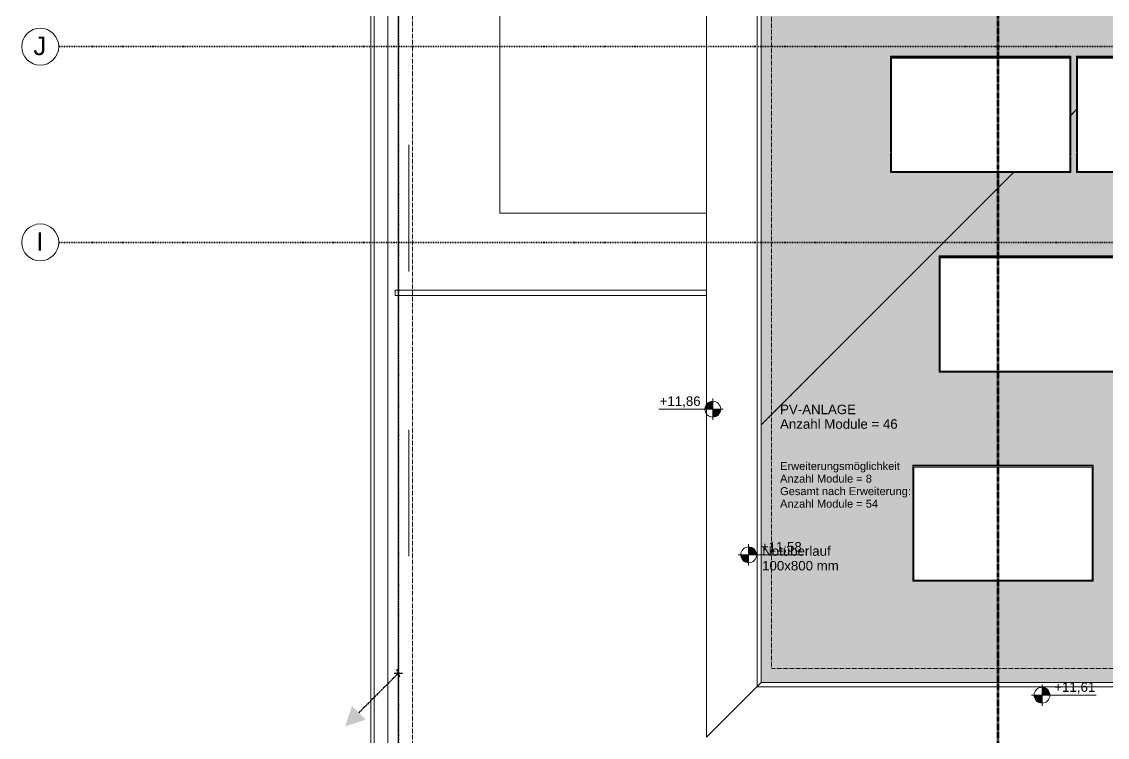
# Model space of a CAD drawing. Header units: millimetres. Extents: x -16605 to 28644, y -13270 to 28283.
# Drawn here: x -15518 to -5227, y 1589 to 8372 of the extents above; entities that cross this region are included whole.
import ezdxf
from ezdxf.enums import TextEntityAlignment as Align

# ---------------------------------------------------------------- set-up
doc = ezdxf.new("R2010")
doc.units = ezdxf.units.MM
for name, pattern in [('ACAD_ISO08W100', [36, 24, -3, 6, -3]), ('Achse', [0.009, 0.005, -0.002, 0, -0.002]), ('Strich', [0.00635, 0.003175, -0.003175]), ('Strich Punkt Mittel', [0.015875, 0.00635, -0.004763, 0, -0.004763]), ('Verdeckt', [0.003, 0.002, -0.001]), ('Verdeckt Oben', [0.00225, 0.0015, -0.00075]), ('Verdeckt Unten', [0.005, 0.003, -0.002])]:
    doc.linetypes.add(name, pattern=pattern)
for name, color, linetype, lineweight in [('A-ROOF-PATT', 132, 'Continuous', 13), ('A_2D', 7, 'Continuous', 5), ('A_Beschriftung_', 7, 'Continuous', 9), ('A_Dach', 7, 'Continuous', 13), ('A_Decken', 8, 'Continuous', 13), ('A_Fenster', 7, 'Continuous', 13), ('A_Gelaender', 7, 'Continuous', 13), ('A_Raeume', 7, 'Continuous', 13), ('A_Raeume_', 7, 'Continuous', 5), ('A_Raster_', 1, 'Continuous', 9), ('A_Waende', 7, 'Continuous', 13), ('G-ANNO-DIMS_', 111, 'Continuous', 9), ('G-ANNO-SYMB_', 111, 'Continuous', 9), ('Text', 250, 'Continuous', 9)]:
    doc.layers.add(name, color=color, linetype=linetype, lineweight=lineweight)
doc.layers.add('E_ERDUNG', color=150, linetype='ACAD_ISO08W100', true_color=0x0f87ff)
doc.styles.add('Arial', font='arial.ttf', dxfattribs={"height": 0.175})
doc.styles.add('Arial_1', font='arial.ttf', dxfattribs={"height": 0.09})
doc.styles.add('Arial_4', font='arial.ttf', dxfattribs={"height": 0.075})
doc.styles.add('ET_LEGENDE - Wohnung$0$ROMANS', font='romans.shx', dxfattribs={"width": 0.6})

# ---------------------------------------------------------------- blocks, each defined once
blk = doc.blocks.new('Typ des oberen Holms - Oberer Geländerholm_Innen_-3410094-263_PP_DDS_BT1')
at = {"layer": 'A_Gelaender', "lineweight": 5}
blk.add_line((7.693, 87.788), (7.693, 70.848), dxfattribs=at)
blk = doc.blocks.new('Typ des oberen Holms - Oberer Geländerholm_Innen_-V4-263_PP_DDS_BT1')
at = {"layer": 'A_Gelaender', "lineweight": 5}
blk.add_line((7.693, 70.848), (7.693, 87.788), dxfattribs=at)
blk = doc.blocks.new('Typ des oberen Holms - Oberer Geländerholm_Innen_-3757592-263_PP_DDS_BT1')
at = {"layer": 'A_Gelaender', "lineweight": 5}
for p, q in [((7.893, 77.887), (7.893, 77.937)), ((7.893, 77.937), (10.843, 77.937)), ((10.843, 77.887), (7.893, 77.887))]:
    blk.add_line(p, q, dxfattribs=at)
blk = doc.blocks.new('Typ des oberen Holms - Oberer Geländerholm_Innen_-V11-263_PP_DDS_BT1')
at = {"layer": 'A_Gelaender', "lineweight": 5}
for p, q in [((7.893, 77.937), (7.893, 77.887)), ((7.893, 77.937), (10.843, 77.937)), ((7.893, 77.887), (10.843, 77.887))]:
    blk.add_line(p, q, dxfattribs=at)
blk = doc.blocks.new('Fens_1tlg_OL - DF_OL_DK_1120x2400-V16-263_PP_DDS_BT1')
at = {"layer": 'A_Fenster', "linetype": 'Verdeckt Oben', "lineweight": 5}
for p, q in [((-0.525, 0.1), (0.525, 0.1)), ((-0.6, -0.1), (0.6, -0.1)), ((-0.6, -0.1), (0.6, -0.1))]:
    blk.add_line(p, q, dxfattribs=at)
blk = doc.blocks.new('Basiswand _ Attika_BLE_0340_0100 - ___-7444911-263_PP_DDS_BT1')
at = {"layer": 'A_Waende'}
for p in [(10.843, 73.698), (38.963, 74.218)]:
    blk.add_line(p, (11.363, 74.218), dxfattribs=at)
blk = doc.blocks.new('Basiswand _ Attika_BLE_0340_0100 - ___-7444962-263_PP_DDS_BT1')
at = {"layer": 'A_Waende'}
for p, q in [((10.843, 85.458), (11.363, 84.938)), ((10.843, 73.698), (10.843, 85.458)), ((11.363, 74.218), (11.363, 84.938)), ((11.363, 74.218), (10.843, 73.698))]:
    blk.add_line(p, q, dxfattribs=at)
blk = doc.blocks.new('Allg_Sollarkollektor - Allg_Sollarkollektor-8320967-263_PP_DDS_BT1')
at = {"layer": 'A_2D', "lineweight": 13}
for p, q in [((-0.855, 0.555), (-0.855, -0.537)), ((0.855, 0.555), (-0.855, 0.555)), ((-0.845, 0.545), (-0.845, -0.527)), ((0.845, 0.545), (-0.845, 0.545)), ((-0.845, 0.545), (0.845, 0.545)), ((-0.845, -0.527), (-0.845, 0.545)), ((0.845, -0.527), (0.845, 0.545)), ((0.845, 0.545), (0.845, -0.527)), ((0.855, -0.537), (0.855, 0.555)), ((-0.855, -0.537), (0.855, -0.537)), ((-0.855, -0.537), (-0.855, -0.546)), ((0.855, -0.546), (-0.855, -0.546)), ((-0.845, -0.527), (0.845, -0.527)), ((0.845, -0.527), (-0.845, -0.527)), ((0.855, -0.537), (0.855, -0.546))]:
    blk.add_line(p, q, dxfattribs=at)
blk = doc.blocks.new('Allg_Sollarkollektor - Allg_Sollarkollektor-V22-263_PP_DDS_BT1')
at = {"layer": 'A_2D', "color": 8, "linetype": 'Strich', "lineweight": 13}
for p, q in [((-0.855, 0.555), (-0.855, -0.537)), ((0.855, 0.555), (-0.855, 0.555)), ((-0.845, 0.545), (-0.845, -0.527)), ((0.845, 0.545), (-0.845, 0.545)), ((-0.845, 0.545), (0.845, 0.545)), ((-0.845, -0.527), (-0.845, 0.545)), ((0.845, -0.527), (0.845, 0.545)), ((0.845, 0.545), (0.845, -0.527)), ((0.855, -0.537), (0.855, 0.555)), ((-0.855, -0.537), (0.855, -0.537)), ((-0.855, -0.537), (-0.855, -0.546)), ((0.855, -0.546), (-0.855, -0.546)), ((-0.845, -0.527), (0.845, -0.527)), ((0.845, -0.527), (-0.845, -0.527)), ((0.855, -0.537), (0.855, -0.546))]:
    blk.add_line(p, q, dxfattribs=at)
blk = doc.blocks.new('Raster - BS_Achse-112124-263_PP_DDS_BT1')
at = {"layer": 'A_Beschriftung_'}
blk.add_circle((0, 0), 0.0035, dxfattribs=at)
blk = doc.blocks.new('Höhenkoten - 018-55641-263_PP_DDS_BT1')
at = {"layer": 'G-ANNO-DIMS_'}
h = blk.add_hatch(color=256, dxfattribs=at)
edge = h.paths.add_edge_path()
edge.add_line((0, 0), (0, -0.0015))
edge.add_arc((0, 0), 0.0015, 180, 270, ccw=False)
edge.add_line((-0.0015, 0), (0, 0))
h = blk.add_hatch(color=256, dxfattribs=at)
edge = h.paths.add_edge_path()
edge.add_line((0, 0), (0, 0.0015))
edge.add_arc((0, 0), 0.0015, 0, 90, ccw=False)
edge.add_line((0.0015, 0), (0, 0))
for p, q in [((-0.002, 0), (0.01024, 0)), ((0, 0), (0, 0.002)), ((0, 0), (0, -0.002))]:
    blk.add_line(p, q, dxfattribs=at)
blk.add_circle((0, 0), 0.0015, dxfattribs=at)
blk = doc.blocks.new('645645654')
at = {"layer": 'A-ROOF-PATT', "lineweight": 5, "true_color": 0x636466}
h = blk.add_hatch(dxfattribs=at)
h.set_pattern_fill('FP_1', color=251, style=0, pattern_type=2)
h.set_pattern_definition([(228.018, (0.16291, 0.254), (-2.0314528123, -2.2858083747), [0.03417, -3.383]), (184.971, (0.14005, 0.2286), (3.0474510622, 0.2540216987), [0.05863, -5.804]), (132.505, (0.08165, 0.22352), (2.5397709538, -2.7942768048), [0.04134, -4.093]), (267.274, (-0.01739, 0.16002), (0.2539551053, 5.07967014), [0.0534, -5.287]), (292.83, (-0.01993, 0.10668), (-1.2698152688, 3.0481018627), [0.05236, -5.184]), (357.273, (0.00038, 0.05842), (-5.0786668393, 0.253996185), [0.05339, -5.286]), (37.7, (0.05371, 0.05588), (-3.301035372, -2.5397783393), [0.07061, -6.99]), (72.259, (0.10958, 0.09906), (1.7776368311, 5.5880763064), [0.06667, -6.6]), (121.425, (0.1299, 0.16256), (-2.0316720819, 3.3020573153), [0.05358, -5.304]), (175.235, (0.10196, 0.20828), (2.7935534013, -0.254025948), [0.06116, -2.997]), (222.403, (0.04101, 0.21336), (-3.0471325378, -2.7937440326), [0.0791, -7.831]), (138.808, (0.23402, 0.15748), (-1.7773521685, 1.5237686836), [0.027, -2.673]), (171.468, (0.2137, 0.17526), (3.30117332, -0.5079492745), [0.05136, -5.084]), (225.006, (0.16291, 0.18288), (5.4e-06, -0.25399983), [0.03592, -0.32326]), (203.203, (0.14513, 0.21336), (1.269569378, 0.507931902), [0.01934, -1.915]), (291.797, (0.12736, 0.20574), (-0.253942868, 0.76200551), [0.02736, -1.34]), (30.969, (0.13752, 0.18034), (0.761847982, 0.508005658), [0.04443, -1.436]), (161.562, (0.17561, 0.2032), (0.50789886, -0.25399589), [0.03212, -0.77095]), (16.393, (-0.01993, 0.20574), (2.539188499, 0.7619239566), [0.045, -4.455]), (70.35, (0.02324, 0.21844), (-1.015826576, -2.7941218824), [0.03776, -3.738]), (293.194, (0.17561, 0.254), (-0.507732472, 1.269649148), [0.03869, -1.896]), (343.607, (0.19084, 0.21844), (-2.539188499, 0.7619239566), [0.045, -4.455]), (339.44, (-0.01993, 0.04826), (-1.269488031, 0.507910437), [0.0434, -2.126]), (294.771, (0.0207, 0.03302), (-1.269780434, 2.794053213), [0.03637, -3.6]), (66.806, (0.17815, 0), (0.507732472, 1.269649148), [0.03869, -1.896]), (17.357, (0.19338, 0.03556), (-3.3012399564, -1.015952889), [0.04257, -4.214]), (69.448, (0.05371, 0), (-0.507723815, -1.269562447), [0.0217, -2.148]), (101.308, (0.16291, 0), (-0.25393613, 1.01592937), [0.01295, -1.282]), (165.961, (0.16037, 0.0127), (0.761850388, -0.25399813), [0.05235, -0.99472]), (186.01, (0.10958, 0.0254), (2.5393647706, 0.253982649), [0.04852, -4.803]), (303.685, (0.13752, 0.15748), (-0.253946744, 0.50799749), [0.03663, -0.87912]), (353.156, (0.15783, 0.127), (4.317226918, -0.50799857), [0.06394, -6.33]), (60.95, (0.22132, 0.11938), (-1.016019282, -1.77837494), [0.02615, -2.589]), (90, (0.23402, 0.14224), (-0.25395, 0.254), [0.01524, -0.23876]), (120.251, (0.1045, 0.03302), (1.0159692298, -1.7783263712), [0.03528, -3.493]), (48.018, (0.08673, 0.0635), (2.0314528123, 2.2858083747), [0.06834, -3.349]), (0, (0.13244, 0.1143), (0.25395, 0.254), [0.06603, -0.18792]), (325.299, (0.19846, 0.1143), (-2.5394728662, 1.7780144784), [0.04016, -3.975]), (254.058, (0.23148, 0.09144), (-0.25403483, -1.016312904), [0.03698, -1.812]), (207.651, (0.22132, 0.05588), (-4.8252471042, -2.5401405645), [0.06021, -5.96]), (175.425, (0.16799, 0.02794), (-3.3012584247, 0.2540008469), [0.06369, -6.305])])
h.paths.add_polyline_path([(11.363, 76.66), (13.755, 79.053), (12.587, 79.053), (12.587, 80.153), (14.297, 80.153), (14.297, 79.594), (14.351, 79.649), (14.351, 80.153), (14.856, 80.153), (15.094, 80.392), (15.094, 80.542), (14.713, 80.922), (14.568, 80.922), (14.568, 81.067), (13.66, 81.976), (13.66, 80.922), (12.559, 80.922), (12.559, 82.632), (13.003, 82.632), (12.949, 82.687), (12.559, 82.687), (12.559, 83.076), (11.363, 84.273), (11.363, 77.018)])
h = blk.add_hatch(dxfattribs=at)
h.set_pattern_fill('FP_2', color=251, style=0, pattern_type=2)
h.set_pattern_definition([(228.007, (0.18288, 0.26012), (-2.0318916186, -2.2854183216), [0.03417, -3.383]), (184.969, (0.16002, 0.23473), (3.0484561691, 0.2540019391), [0.05864, -5.805]), (132.516, (0.1016, 0.22965), (2.5403073697, -2.7937891523), [0.04134, -4.093]), (267.273, (0.00254, 0.16616), (0.253996185, 5.0786668393), [0.05339, -5.286]), (292.838, (0, 0.11283), (-1.2698527249, 3.0470029274), [0.05235, -5.183]), (357.274, (0.02032, 0.06458), (-5.07967014, 0.2539551053), [0.0534, -5.287]), (37.689, (0.07366, 0.06204), (-3.3023081407, -2.5397638277), [0.07061, -6.991]), (72.252, (0.12954, 0.10522), (1.778005175, 5.5869097272), [0.06666, -6.599]), (121.435, (0.14986, 0.1687), (-2.0322483687, 3.3017026713), [0.05357, -5.304]), (175.237, (0.12192, 0.21441), (2.793562267, -0.253928434), [0.06117, -2.997]), (222.392, (0.06096, 0.21949), (-3.047668842, -2.7931589737), [0.0791, -7.831]), (138.82, (0.254, 0.16362), (-1.777671267, 1.5233964025), [0.027, -2.673]), (171.471, (0.23368, 0.1814), (3.3021888525, -0.5079247348), [0.05137, -5.085]), (224.994, (0.18288, 0.18902), (1.7e-06, -0.25395033), [0.03592, -0.32326]), (203.194, (0.1651, 0.21949), (1.269649148, 0.507732472), [0.01934, -1.915]), (291.805, (0.14732, 0.21187), (-0.25399169, 0.76185306), [0.02735, -1.34]), (30.959, (0.15748, 0.18648), (0.762001806, 0.507900117), [0.04443, -1.437]), (161.569, (0.19558, 0.20933), (0.50799946, -0.25394648), [0.03213, -0.77107]), (16.386, (0, 0.21187), (2.5402409495, 0.7618958376), [0.04501, -4.456]), (70.343, (0.04318, 0.22457), (-1.0158409634, -2.7930526678), [0.03775, -3.738]), (293.203, (0.19558, 0.26012), (-0.507931902, 1.269569378), [0.03868, -1.895]), (343.614, (0.21082, 0.22457), (-2.5402409495, 0.7618958376), [0.04501, -4.456]), (339.448, (0, 0.05443), (-1.269562447, 0.507723815), [0.0434, -2.127]), (294.779, (0.04064, 0.03919), (-1.270170545, 2.793875891), [0.03636, -3.6]), (66.797, (0.19812, 0.00618), (0.507931902, 1.269569378), [0.03868, -1.895]), (17.351, (0.21336, 0.04173), (-3.3023008244, -1.015905403), [0.04258, -4.215]), (69.44, (0.07366, 0.00618), (-0.507910437, -1.269488031), [0.0217, -2.148]), (101.312, (0.18288, 0.00618), (-0.25401686, 1.015909677), [0.01295, -1.282]), (165.966, (0.18034, 0.01887), (0.762001095, -0.25395347), [0.05236, -0.99489]), (186.008, (0.12954, 0.03157), (2.540368142, 0.2539986755), [0.04853, -4.804]), (303.695, (0.15748, 0.16362), (-0.25399657, 0.50789492), [0.03663, -0.87906]), (353.159, (0.1778, 0.13315), (4.3182463913, -0.5078916343), [0.06396, -6.332]), (60.941, (0.2413, 0.12553), (-1.015812906, -1.777341202), [0.02615, -2.589]), (90, (0.254, 0.1484), (-0.254, 0.25395), [0.01524, -0.23871]), (120.261, (0.12446, 0.03919), (1.015775651, -1.7772852853), [0.03528, -3.493]), (48.007, (0.10668, 0.06966), (2.0318916186, 2.2854183216), [0.06834, -3.349]), (0, (0.1524, 0.12045), (0.254, 0.25395), [0.06604, -0.18796]), (325.31, (0.21844, 0.12045), (-2.5398141737, 1.7775269018), [0.04016, -3.976]), (254.052, (0.25146, 0.0976), (-0.253856876, -1.015327533), [0.03698, -1.812]), (207.641, (0.2413, 0.06204), (-4.8256903689, -2.5392983613), [0.06021, -5.961]), (175.427, (0.18796, 0.03411), (-3.3022641056, 0.2539653403), [0.0637, -6.307])])
h.paths.add_polyline_path([(11.363, 74.218), (17.209, 74.218), (18.169, 75.178), (16.517, 75.178), (16.517, 76.279), (18.227, 76.279), (18.227, 75.236), (18.281, 75.29), (18.281, 76.279), (19.27, 76.279), (19.313, 76.322), (18.463, 77.173), (18.463, 77.16), (16.753, 77.16), (16.753, 78.26), (17.375, 78.26), (16.583, 79.053), (16.105, 79.053), (16.105, 79.531), (16.061, 79.575), (16.061, 79.053), (14.351, 79.053), (14.351, 79.649), (14.297, 79.594), (14.297, 79.053), (13.755, 79.053), (11.363, 76.66), (11.363, 74.259)])
h.paths.add_polyline_path([(14.51, 75.178), (12.8, 75.178), (12.8, 76.279), (14.51, 76.279), (14.51, 75.188)])
h.paths.add_polyline_path([(14.763, 75.178), (14.763, 76.279), (16.473, 76.279), (16.473, 75.178), (14.773, 75.178)])
h.paths.add_polyline_path([(14.225, 77.16), (13.048, 77.16), (13.048, 78.26), (14.758, 78.26), (14.758, 77.16), (14.401, 77.16)])
h.paths.add_polyline_path([(15.033, 77.262), (14.908, 77.262), (14.908, 78.512), (15.458, 78.512), (15.458, 78.425), (16.638, 78.425), (16.638, 77.875), (15.458, 77.875), (15.458, 77.262), (15.108, 77.262)])
h.paths.add_polyline_path([(15.482, 80.153), (15.425, 80.21), (15.244, 80.21), (15.244, 80.392), (15.094, 80.392), (14.856, 80.153), (15.462, 80.153)])
at = {"layer": 'A_2D', "color": 251, "linetype": 'Verdeckt', "lineweight": 13, "true_color": 0x636466}
for p, q in [((8.056, 71.162), (8.056, 87.506)), ((11.461, 74.35), (11.461, 84.839)), ((38.799, 74.35), (11.461, 74.35))]:
    blk.add_line(p, q, dxfattribs=at)
at = {"layer": 'A_2D', "color": 251, "lineweight": 13, "true_color": 0x636466}
for p, q in [((8.883, 83.868), (8.883, 78.667)), ((10.843, 78.667), (10.843, 83.868)), ((8.883, 78.667), (10.843, 78.667))]:
    blk.add_line(p, q, dxfattribs=at)
at = {"layer": 'A_2D', "color": 251, "true_color": 0x636466}
blk.add_line((7.663, 68.818), (7.663, 82.389), dxfattribs=at)
at = {"layer": 'A_Dach', "color": 251, "linetype": 'Verdeckt Unten', "true_color": 0x636466}
for p, q in [((14.351, 79.649), (14.297, 79.594)), ((14.297, 79.594), (14.351, 79.649)), ((13.755, 79.053), (11.363, 76.66)), ((11.363, 76.66), (13.755, 79.053))]:
    blk.add_line(p, q, dxfattribs=at)
at = {"layer": 'A_Decken', "color": 251, "true_color": 0x636466}
for p, q in [((8.883, 78.667), (8.883, 83.868)), ((14.297, 79.594), (14.351, 79.649)), ((11.363, 76.66), (13.755, 79.053)), ((10.843, 78.667), (8.883, 78.667))]:
    blk.add_line(p, q, dxfattribs=at)
at = {"layer": 'A_Raeume', "color": 251, "linetype": 'Verdeckt', "true_color": 0x636466}
for q in [(11.323, 84.976), (39.003, 74.178)]:
    blk.add_line((11.323, 74.178), q, dxfattribs=at)
at = {"layer": 'A_Raeume_', "color": 251, "true_color": 0x636466, "flags": 128}
blk.add_lwpolyline([(39.003, 84.976), (11.323, 84.976), (11.323, 74.178), (39.003, 74.178)], close=True, dxfattribs=at)
at = {"layer": 'A_Raster_', "color": 251, "linetype": 'Strich Punkt Mittel', "lineweight": 35, "true_color": 0x636466}
for p, q in [((7.923, 90.423), (7.923, 67.847)), ((48.152, 80.245), (4.703, 80.245)), ((48.152, 78.39), (4.703, 78.39))]:
    blk.add_line(p, q, dxfattribs=at)
at = {"layer": 'A_Waende', "color": 251, "true_color": 0x636466}
blk.add_line((7.823, 87.658), (7.823, 70.978), dxfattribs=at)
at = {"layer": 'G-ANNO-DIMS_', "color": 251, "true_color": 0x636466}
blk.add_line((10.843, 76.809), (10.903, 76.809), dxfattribs=at)
at = {"layer": 'G-ANNO-SYMB_', "color": 251, "linetype": 'Achse', "lineweight": 70, "true_color": 0x636466}
blk.add_line((13.605, 91.551), (13.605, 68.007), dxfattribs=at)
at = {"layer": 'A_2D', "color": 251, "linetype": 'Strich', "lineweight": 13, "true_color": 0x636466, "rotation": 180}
for p in [(13.442, 79.608), (15.206, 79.608)]:
    blk.add_blockref('Allg_Sollarkollektor - Allg_Sollarkollektor-V22-263_PP_DDS_BT1', p, dxfattribs=at)
at = {"layer": 'A_2D', "color": 251, "lineweight": 13, "true_color": 0x636466, "rotation": 180}
for p in [(13.903, 77.715), (13.655, 75.733)]:
    blk.add_blockref('Allg_Sollarkollektor - Allg_Sollarkollektor-8320967-263_PP_DDS_BT1', p, dxfattribs=at)
at = {"layer": 'A_Beschriftung_', "color": 251, "true_color": 0x636466, "xscale": 49.99999999999998, "yscale": 49.99999999999998, "zscale": 49.99999999999998}
for p, rotation in [((4.528, 80.245), 89.99999999999991), ((4.528, 78.39), 89.99999999999989)]:
    blk.add_blockref('Raster - BS_Achse-112124-263_PP_DDS_BT1', p, dxfattribs=dict(at, rotation=rotation))
at = {"layer": 'A_Fenster', "color": 251, "linetype": 'Verdeckt Oben', "lineweight": 5, "true_color": 0x636466, "rotation": 90.00000000000072}
for p in [(7.923, 78.715), (7.923, 76.014)]:
    blk.add_blockref('Fens_1tlg_OL - DF_OL_DK_1120x2400-V16-263_PP_DDS_BT1', p, dxfattribs=at)
at = {"layer": 'A_Gelaender', "color": 251, "lineweight": 5, "true_color": 0x636466}
for name in ['Typ des oberen Holms - Oberer Geländerholm_Innen_-3410094-263_PP_DDS_BT1', 'Typ des oberen Holms - Oberer Geländerholm_Innen_-V4-263_PP_DDS_BT1', 'Typ des oberen Holms - Oberer Geländerholm_Innen_-3757592-263_PP_DDS_BT1', 'Typ des oberen Holms - Oberer Geländerholm_Innen_-V11-263_PP_DDS_BT1']:
    blk.add_blockref(name, (0, 0), dxfattribs=at)
at = {"layer": 'A_Waende', "color": 251, "true_color": 0x636466}
for name in ['Basiswand _ Attika_BLE_0340_0100 - ___-7444962-263_PP_DDS_BT1', 'Basiswand _ Attika_BLE_0340_0100 - ___-7444911-263_PP_DDS_BT1']:
    blk.add_blockref(name, (0, 0), dxfattribs=at)
at = {"layer": 'G-ANNO-DIMS_', "color": 251, "true_color": 0x636466, "extrusion": (0, 0, -1), "xscale": 49.99999999999998, "yscale": 49.99999999999998, "zscale": 49.99999999999998}
blk.add_blockref('Höhenkoten - 018-55641-263_PP_DDS_BT1', (-10.903, 76.809), dxfattribs=at)
at = {"layer": 'G-ANNO-DIMS_', "color": 251, "true_color": 0x636466, "xscale": 49.99999999999998, "yscale": 49.99999999999998, "zscale": 49.99999999999998}
for p in [(11.243, 75.428), (14.024, 74.098)]:
    blk.add_blockref('Höhenkoten - 018-55641-263_PP_DDS_BT1', p, dxfattribs=at)
at = {"layer": 'A_Beschriftung_', "color": 251, "true_color": 0x636466, "char_height": 0.175, "attachment_point": 1, "style": 'Arial'}
for s, insert, width in [('J', (4.463, 80.34), 0.15232), ('I', (4.491, 78.485), 0.08418)]:
    blk.add_mtext(s, dxfattribs=dict(at, insert=insert, width=width))
at = {"layer": 'G-ANNO-DIMS_', "color": 251, "true_color": 0x636466, "char_height": 0.09, "width": 0.46387, "attachment_point": 1, "line_spacing_factor": 0.941778, "style": 'Arial_1'}
for s, insert in [('+11,86', (10.4, 76.93)), ('+11,58', (11.359, 75.549)), ('+11,61', (14.141, 74.219))]:
    blk.add_mtext(s, dxfattribs=dict(at, insert=insert))
at = {"layer": 'Text', "color": 251, "true_color": 0x636466, "attachment_point": 1}
for s, insert, char_height, width, style in [('PV-ANLAGE', (11.541, 76.851), 0.09, 0.85781, 'Arial_1'), ('Anzahl Module = 46', (11.541, 76.713), 0.09, 1.31076, 'Arial_1'), ('Erweiterungsmöglichkeit', (11.541, 76.307), 0.075, 1.37489, 'Arial_4'), ('Anzahl Module = 8', (11.541, 76.188), 0.075, 1.05422, 'Arial_4'), ('Gesamt nach Erweiterung:', (11.541, 76.069), 0.075, 1.50717, 'Arial_4'), ('Anzahl Module = 54', (11.541, 75.95), 0.075, 1.12637, 'Arial_4'), ('Notüberlauf', (11.371, 75.509), 0.09, 0.7616, 'Arial_1'), ('100x800 mm', (11.371, 75.37), 0.09, 0.86181, 'Arial_1')]:
    blk.add_mtext(s, dxfattribs=dict(at, insert=insert, char_height=char_height, width=width, style=style))
blk = doc.blocks.new('*U98')
for p, q in [((0, 0), (445, 445)), ((48, 0), (-48, 0)), ((-18, 44), (18, -44))]:
    blk.add_line(p, q)
blk.add_solid([(368, 523), (600, 600), (523, 368)])
at = {"style": 'ET_LEGENDE - Wohnung$0$ROMANS', "width": 0.6, "flags": 1}
for tag, p in [('RAUMBUCHNUMMER', (0, -300)), ('ANLAGE', (0, -450))]:
    blk.add_attdef(tag, text='', height=100, dxfattribs=at).set_placement(p, align=Align.MIDDLE)
for tag, p in [('TEILANLAGE_NR', (0, -600)), ('KOMPONENTE', (0, -750)), ('KOMPONENTE_NR', (0, -900)), ('BEZEICHNUNG', (0, -1050)), ('TYP', (0, -1200)), ('HERSTELLER', (0, -1350)), ('MODEL', (0, -1500)), ('LEISTUNG_MAX', (0, -1650)), ('SPEZIFISCH_1', (0, -1800)), ('SPEZIFISCH_2', (0, -1950)), ('SPEZIFISCH_3', (0, -2100)), ('SPEZIFISCH_4', (0, -2250)), ('SPEZIFISCH_5', (0, -2400)), ('GEWERKE_CODE', (0, -2550)), ('LV_POS', (0, -2700)), ('ZAEHLER', (0, -2850)), ('PLATZHALTER_1', (0, -3000)), ('PLATZHALTER_2', (0, -3150)), ('PLATZHALTER_3', (0, -3300)), ('JOBLISTE_VDMA', (0, -3450)), ('ET_SPEZIFISCH_1', (0, -3600)), ('ET_SPEZIFISCH_2', (0, -3750)), ('ET_SPEZIFISCH_3', (0, -3900)), ('ET_SPEZIFISCH_4', (0, -4050)), ('ET_SPEZIFISCH_5', (0, -4200)), ('ET_SPEZIFISCH_6', (0, -4350)), ('ET_SPEZIFISCH_7', (0, -4500))]:
    blk.add_attdef(tag, text='', height=100, dxfattribs=at).set_placement(p, align=Align.MIDDLE_CENTER)

msp = doc.modelspace()

# ---------------------------------------------------------------- linework, layer by layer
at = {"color": 5}
msp.add_lwpolyline([(-11948, 15327), (-11948, 4736), (-11948, -1031), (-7187, -1031), (3013, -1031), (13013, -1031), (22532, -1031), (22533, -551), (22532, 9449), (22532, 15449), (18381, 15449), (8381, 15449), (-1948, 15449), (-11948, 15449), (-11948, 15327)], dxfattribs=at)

# ---------------------------------------------------------------- block references
at = {"xscale": 1000, "yscale": 1000, "zscale": 1000}
msp.add_blockref('645645654', (-19870, -72109), dxfattribs=at)
at = {"layer": 'E_ERDUNG', "xscale": 0.8398080000000001, "yscale": 0.8398080000000001, "zscale": 0.8398080000000001, "rotation": 179.9999999999999}
msp.add_blockref('*U98', (-11948, 2196), dxfattribs=at)

doc.saveas('drawing.dxf')
